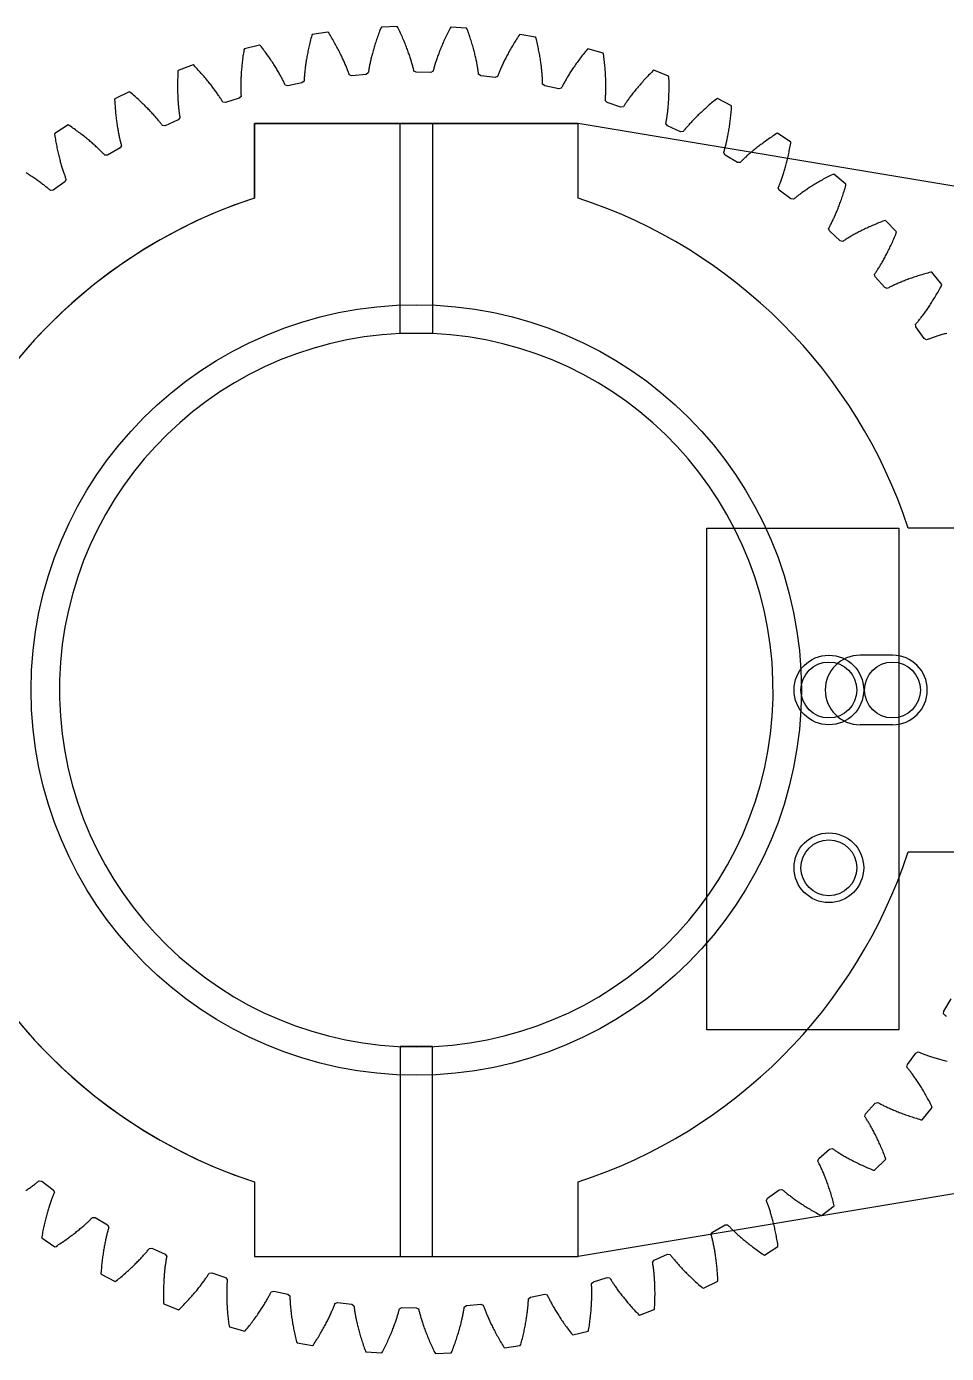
# Model space of a CAD drawing. Header units: inches. Extents: x -53 to 82, y -41 to 41.
# Drawn here: x -24.1 to 32.8, y -41 to 41 of the extents above; entities that cross this region are included whole.
import ezdxf

# ---------------------------------------------------------------- set-up
doc = ezdxf.new("R2010")
doc.units = ezdxf.units.IN
doc.header["$MEASUREMENT"] = 0
for name, color, linetype in [('gearBig', 2, 'Continuous'), ('mount 2', 4, 'Continuous'), ('spacers', 3, 'Continuous'), ('stepper mount', 30, 'Continuous'), ('supportBlock', 125, 'Continuous')]:
    doc.layers.add(name, color=color, linetype=linetype)

# ---------------------------------------------------------------- blocks, each defined once
blk = doc.blocks.new('*U4')
at = {"layer": 'mount 2'}
blk.add_lwpolyline([(10, -2.301), (10, 2.301), (-10, 2.301), (-10, -2.301)], dxfattribs=at)
blk = doc.blocks.new('*U5')
at = {"layer": 'mount 2', "color": 0, "linetype": 'ByBlock', "lineweight": -2, "transparency": 16777216}
blk.add_blockref('*U4', (0, 32.699), dxfattribs=at)
for p, rotation in [((-32.699, 0), 90), ((32.699, 0), 270), ((0, -32.699), 180)]:
    blk.add_blockref('*U4', p, dxfattribs=dict(at, rotation=rotation))

msp = doc.modelspace()

# ---------------------------------------------------------------- linework, layer by layer
at = {"layer": 'gearBig'}
for p, q in [((29.425, 2.153), (27.425, 2.153)), ((29.425, -2.153), (27.425, -2.153))]:
    msp.add_line(p, q, dxfattribs=at)
for points in [[(32.784, 22.035), (32.711, 22.016), (32.64, 21.997), (32.57, 21.977), (32.501, 21.958), (32.434, 21.938), (32.368, 21.919), (32.303, 21.899), (32.24, 21.88), (32.178, 21.86), (32.117, 21.841), (32.058, 21.821), (32, 21.802), (31.943, 21.782), (31.888, 21.763), (31.834, 21.744), (31.781, 21.725), (31.729, 21.706), (31.679, 21.687), (31.63, 21.669), (31.582, 21.65), (31.536, 21.632), (31.392, 21.708), (30.877, 22.433), (30.853, 22.595), (30.886, 22.632), (30.919, 22.671), (30.953, 22.711), (30.987, 22.753), (31.022, 22.795), (31.058, 22.839), (31.094, 22.883), (31.13, 22.929), (31.167, 22.976), (31.205, 23.025), (31.243, 23.074), (31.281, 23.125), (31.32, 23.177), (31.36, 23.23), (31.4, 23.285), (31.44, 23.341), (31.481, 23.398), (31.522, 23.456), (31.563, 23.516), (31.605, 23.576), (31.647, 23.639), (31.69, 23.702), (31.732, 23.767), (31.776, 23.833), (31.819, 23.9), (31.863, 23.969), (31.907, 24.039), (31.951, 24.11), (31.996, 24.183), (32.04, 24.257), (32.085, 24.332), (32.13, 24.409), (32.176, 24.487), (32.221, 24.566), (32.267, 24.647), (32.313, 24.729), (32.359, 24.812), (32.405, 24.897), (32.451, 24.984), (32.47, 25.05), (31.864, 25.817), (31.795, 25.813), (31.7, 25.788), (31.607, 25.763), (31.515, 25.738), (31.425, 25.712), (31.336, 25.686), (31.248, 25.66), (31.162, 25.634), (31.077, 25.608), (30.993, 25.581), (30.911, 25.555), (30.83, 25.528), (30.75, 25.502), (30.672, 25.475), (30.595, 25.448), (30.519, 25.422), (30.445, 25.395), (30.372, 25.368), (30.301, 25.341), (30.23, 25.315), (30.162, 25.288), (30.094, 25.261), (30.028, 25.235), (29.963, 25.208), (29.899, 25.182), (29.837, 25.156), (29.776, 25.13), (29.717, 25.104), (29.658, 25.078), (29.601, 25.053), (29.546, 25.027), (29.491, 25.002), (29.438, 24.977), (29.386, 24.952), (29.336, 24.928), (29.286, 24.904), (29.238, 24.88), (29.192, 24.856), (29.146, 24.833), (29.102, 24.81), (28.951, 24.87), (28.363, 25.538), (28.322, 25.696), (28.351, 25.737), (28.38, 25.779), (28.409, 25.822), (28.439, 25.867), (28.469, 25.913), (28.5, 25.96), (28.531, 26.008), (28.563, 26.058), (28.595, 26.108), (28.627, 26.16), (28.66, 26.214), (28.693, 26.268), (28.726, 26.324), (28.76, 26.381), (28.794, 26.439), (28.828, 26.499), (28.862, 26.56), (28.897, 26.622), (28.932, 26.686), (28.967, 26.751), (29.003, 26.817), (29.038, 26.885), (29.074, 26.953), (29.11, 27.024), (29.146, 27.095), (29.183, 27.168), (29.219, 27.242), (29.256, 27.318), (29.293, 27.395), (29.329, 27.473), (29.366, 27.553), (29.403, 27.634), (29.44, 27.716), (29.477, 27.8), (29.514, 27.885), (29.551, 27.971), (29.588, 28.059), (29.625, 28.148), (29.662, 28.239), (29.674, 28.307), (28.991, 29.006), (28.922, 28.996), (28.831, 28.961), (28.741, 28.926), (28.652, 28.891), (28.565, 28.856), (28.479, 28.821), (28.395, 28.786), (28.311, 28.751), (28.23, 28.716), (28.149, 28.681), (28.07, 28.646), (27.992, 28.611), (27.916, 28.576), (27.841, 28.542), (27.767, 28.507), (27.695, 28.473), (27.624, 28.438), (27.554, 28.404), (27.486, 28.37), (27.419, 28.336), (27.353, 28.302), (27.289, 28.269), (27.226, 28.235), (27.164, 28.202), (27.103, 28.17), (27.044, 28.137), (26.986, 28.105), (26.93, 28.073), (26.874, 28.041), (26.82, 28.01), (26.768, 27.979), (26.716, 27.948), (26.666, 27.917), (26.617, 27.887), (26.569, 27.858), (26.523, 27.829), (26.478, 27.8), (26.434, 27.771), (26.391, 27.743), (26.349, 27.716), (26.192, 27.76), (25.538, 28.363), (25.481, 28.516), (25.505, 28.559), (25.53, 28.604), (25.554, 28.651), (25.58, 28.698), (25.605, 28.747), (25.631, 28.797), (25.656, 28.848), (25.683, 28.9), (25.709, 28.954), (25.736, 29.009), (25.763, 29.066), (25.79, 29.123), (25.817, 29.182), (25.845, 29.243), (25.872, 29.304), (25.9, 29.367), (25.928, 29.432), (25.956, 29.497), (25.984, 29.564), (26.012, 29.632), (26.041, 29.702), (26.069, 29.773), (26.098, 29.845), (26.126, 29.918), (26.155, 29.993), (26.183, 30.07), (26.212, 30.147), (26.24, 30.226), (26.269, 30.307), (26.297, 30.388), (26.325, 30.471), (26.353, 30.556), (26.382, 30.641), (26.41, 30.728), (26.438, 30.817), (26.465, 30.907), (26.493, 30.998), (26.52, 31.091), (26.548, 31.185), (26.553, 31.254), (25.8, 31.878), (25.733, 31.86), (25.646, 31.816), (25.56, 31.772), (25.475, 31.728), (25.392, 31.684), (25.31, 31.64), (25.23, 31.596), (25.151, 31.553), (25.073, 31.509), (24.997, 31.466), (24.922, 31.423), (24.848, 31.38), (24.776, 31.338), (24.705, 31.295), (24.635, 31.253), (24.567, 31.211), (24.5, 31.17), (24.434, 31.129), (24.37, 31.087), (24.307, 31.047), (24.245, 31.006), (24.184, 30.966), (24.125, 30.927), (24.067, 30.887), (24.01, 30.848), (23.955, 30.81), (23.901, 30.772), (23.848, 30.734), (23.796, 30.697), (23.746, 30.66), (23.697, 30.623), (23.649, 30.587), (23.602, 30.552), (23.556, 30.517), (23.512, 30.482), (23.469, 30.448), (23.427, 30.415), (23.386, 30.382), (23.346, 30.35), (23.308, 30.318), (23.147, 30.346), (22.433, 30.877), (22.361, 31.023), (22.38, 31.069), (22.4, 31.116), (22.42, 31.165), (22.44, 31.215), (22.46, 31.266), (22.48, 31.318), (22.5, 31.372), (22.521, 31.427), (22.542, 31.483), (22.562, 31.541), (22.583, 31.599), (22.604, 31.66), (22.625, 31.721), (22.646, 31.784), (22.667, 31.848), (22.688, 31.914), (22.709, 31.981), (22.731, 32.049), (22.752, 32.118), (22.773, 32.189), (22.793, 32.261), (22.814, 32.335), (22.835, 32.409), (22.856, 32.485), (22.876, 32.563), (22.897, 32.642), (22.917, 32.722), (22.937, 32.803), (22.957, 32.886), (22.976, 32.971), (22.996, 33.056), (23.015, 33.143), (23.034, 33.231), (23.053, 33.321), (23.071, 33.412), (23.09, 33.504), (23.108, 33.598), (23.125, 33.692), (23.142, 33.789), (23.14, 33.858), (22.327, 34.4), (22.262, 34.375), (22.18, 34.322), (22.099, 34.269), (22.019, 34.217), (21.941, 34.164), (21.865, 34.112), (21.789, 34.061), (21.715, 34.009), (21.642, 33.958), (21.571, 33.907), (21.501, 33.856), (21.432, 33.806), (21.364, 33.756), (21.298, 33.706), (21.233, 33.657), (21.17, 33.608), (21.108, 33.56), (21.046, 33.512), (20.987, 33.465), (20.928, 33.417), (20.871, 33.371), (20.815, 33.325), (20.76, 33.279), (20.707, 33.234), (20.654, 33.189), (20.603, 33.145), (20.553, 33.101), (20.505, 33.058), (20.457, 33.016), (20.411, 32.974), (20.366, 32.932), (20.322, 32.892), (20.279, 32.852), (20.237, 32.812), (20.197, 32.773), (20.157, 32.735), (20.119, 32.697), (20.082, 32.66), (20.046, 32.624), (20.011, 32.588), (19.848, 32.599), (19.083, 33.053), (18.996, 33.19), (19.01, 33.238), (19.025, 33.287), (19.039, 33.338), (19.054, 33.389), (19.069, 33.442), (19.083, 33.496), (19.098, 33.552), (19.113, 33.609), (19.127, 33.667), (19.142, 33.726), (19.157, 33.787), (19.171, 33.849), (19.186, 33.912), (19.2, 33.977), (19.214, 34.043), (19.228, 34.11), (19.242, 34.179), (19.256, 34.249), (19.27, 34.32), (19.283, 34.393), (19.296, 34.467), (19.309, 34.542), (19.322, 34.619), (19.335, 34.697), (19.347, 34.776), (19.359, 34.856), (19.371, 34.938), (19.382, 35.021), (19.393, 35.106), (19.404, 35.192), (19.415, 35.279), (19.425, 35.367), (19.434, 35.457), (19.444, 35.548), (19.453, 35.64), (19.461, 35.734), (19.469, 35.829), (19.477, 35.925), (19.484, 36.023), (19.474, 36.092), (18.609, 36.545), (18.547, 36.514), (18.471, 36.453), (18.396, 36.392), (18.322, 36.331), (18.25, 36.271), (18.179, 36.211), (18.109, 36.152), (18.041, 36.092), (17.974, 36.034), (17.908, 35.976), (17.844, 35.918), (17.781, 35.861), (17.719, 35.804), (17.658, 35.748), (17.599, 35.692), (17.541, 35.637), (17.484, 35.583), (17.428, 35.528), (17.374, 35.475), (17.32, 35.422), (17.268, 35.37), (17.218, 35.318), (17.168, 35.267), (17.119, 35.216), (17.072, 35.166), (17.026, 35.117), (16.981, 35.068), (16.937, 35.02), (16.894, 34.973), (16.852, 34.927), (16.812, 34.881), (16.772, 34.836), (16.734, 34.791), (16.697, 34.748), (16.66, 34.705), (16.625, 34.663), (16.591, 34.621), (16.558, 34.581), (16.526, 34.541), (16.495, 34.502), (16.332, 34.495), (15.524, 34.867), (15.422, 34.994), (15.432, 35.043), (15.441, 35.094), (15.45, 35.145), (15.459, 35.198), (15.468, 35.252), (15.477, 35.308), (15.486, 35.364), (15.495, 35.422), (15.503, 35.482), (15.512, 35.542), (15.52, 35.604), (15.528, 35.668), (15.536, 35.732), (15.543, 35.798), (15.55, 35.865), (15.557, 35.934), (15.564, 36.003), (15.571, 36.074), (15.577, 36.147), (15.582, 36.22), (15.588, 36.295), (15.593, 36.371), (15.598, 36.449), (15.602, 36.528), (15.606, 36.608), (15.61, 36.689), (15.613, 36.772), (15.615, 36.855), (15.618, 36.941), (15.619, 37.027), (15.621, 37.115), (15.621, 37.204), (15.622, 37.294), (15.621, 37.386), (15.621, 37.478), (15.619, 37.572), (15.617, 37.668), (15.615, 37.764), (15.612, 37.862), (15.595, 37.93), (14.687, 38.29), (14.628, 38.253), (14.559, 38.184), (14.491, 38.115), (14.424, 38.047), (14.359, 37.98), (14.294, 37.913), (14.231, 37.846), (14.17, 37.781), (14.109, 37.715), (14.05, 37.651), (13.992, 37.587), (13.935, 37.523), (13.879, 37.46), (13.825, 37.398), (13.772, 37.336), (13.72, 37.275), (13.669, 37.215), (13.619, 37.156), (13.57, 37.097), (13.523, 37.038), (13.477, 36.981), (13.432, 36.924), (13.387, 36.868), (13.344, 36.813), (13.303, 36.758), (13.262, 36.704), (13.222, 36.651), (13.183, 36.599), (13.146, 36.548), (13.109, 36.497), (13.074, 36.447), (13.039, 36.398), (13.006, 36.35), (12.973, 36.303), (12.941, 36.256), (12.911, 36.21), (12.881, 36.166), (12.853, 36.122), (12.825, 36.079), (12.798, 36.037), (12.637, 36.013), (11.794, 36.298), (11.68, 36.415), (11.684, 36.464), (11.688, 36.515), (11.692, 36.568), (11.696, 36.621), (11.699, 36.676), (11.702, 36.732), (11.705, 36.789), (11.707, 36.848), (11.71, 36.908), (11.712, 36.969), (11.713, 37.032), (11.715, 37.095), (11.715, 37.16), (11.716, 37.227), (11.716, 37.294), (11.716, 37.363), (11.715, 37.433), (11.714, 37.504), (11.713, 37.577), (11.711, 37.651), (11.709, 37.726), (11.706, 37.802), (11.702, 37.88), (11.698, 37.958), (11.694, 38.038), (11.689, 38.12), (11.683, 38.202), (11.677, 38.286), (11.671, 38.371), (11.663, 38.457), (11.656, 38.544), (11.647, 38.633), (11.638, 38.723), (11.628, 38.814), (11.617, 38.906), (11.606, 38.999), (11.594, 39.094), (11.582, 39.189), (11.568, 39.286), (11.545, 39.352), (10.604, 39.616), (10.55, 39.572), (10.488, 39.496), (10.427, 39.421), (10.368, 39.346), (10.31, 39.273), (10.253, 39.199), (10.197, 39.127), (10.143, 39.055), (10.09, 38.984), (10.037, 38.913), (9.986, 38.843), (9.936, 38.774), (9.888, 38.706), (9.84, 38.638), (9.794, 38.571), (9.748, 38.505), (9.704, 38.44), (9.661, 38.376), (9.618, 38.312), (9.577, 38.249), (9.537, 38.187), (9.498, 38.126), (9.46, 38.065), (9.423, 38.006), (9.387, 37.947), (9.352, 37.889), (9.319, 37.833), (9.286, 37.777), (9.253, 37.721), (9.222, 37.667), (9.192, 37.614), (9.163, 37.562), (9.135, 37.51), (9.107, 37.46), (9.081, 37.41), (9.055, 37.362), (9.03, 37.314), (9.006, 37.267), (8.983, 37.222), (8.961, 37.177), (8.803, 37.137), (7.935, 37.332), (7.81, 37.436), (7.809, 37.486), (7.807, 37.537), (7.806, 37.589), (7.804, 37.643), (7.801, 37.698), (7.798, 37.754), (7.795, 37.811), (7.792, 37.87), (7.788, 37.93), (7.783, 37.991), (7.778, 38.053), (7.773, 38.117), (7.767, 38.181), (7.761, 38.247), (7.754, 38.314), (7.746, 38.383), (7.738, 38.452), (7.73, 38.523), (7.721, 38.595), (7.711, 38.668), (7.701, 38.743), (7.69, 38.818), (7.679, 38.895), (7.667, 38.973), (7.654, 39.052), (7.64, 39.133), (7.626, 39.214), (7.611, 39.297), (7.596, 39.38), (7.58, 39.465), (7.563, 39.551), (7.545, 39.639), (7.526, 39.727), (7.507, 39.816), (7.487, 39.907), (7.466, 39.999), (7.444, 40.092), (7.422, 40.185), (7.399, 40.28), (7.368, 40.343), (6.405, 40.507), (6.356, 40.458), (6.302, 40.376), (6.25, 40.295), (6.199, 40.215), (6.148, 40.135), (6.1, 40.056), (6.052, 39.978), (6.005, 39.901), (5.959, 39.825), (5.915, 39.749), (5.871, 39.674), (5.829, 39.6), (5.788, 39.527), (5.747, 39.455), (5.708, 39.384), (5.67, 39.313), (5.633, 39.244), (5.596, 39.175), (5.561, 39.107), (5.527, 39.041), (5.493, 38.975), (5.461, 38.91), (5.43, 38.846), (5.399, 38.783), (5.369, 38.721), (5.341, 38.659), (5.313, 38.599), (5.286, 38.54), (5.26, 38.482), (5.235, 38.425), (5.21, 38.369), (5.187, 38.314), (5.164, 38.26), (5.142, 38.206), (5.121, 38.154), (5.1, 38.103), (5.081, 38.054), (5.062, 38.005), (5.043, 37.957), (5.026, 37.91), (4.873, 37.854), (3.989, 37.957), (3.854, 38.047), (3.847, 38.097), (3.841, 38.147), (3.834, 38.199), (3.826, 38.252), (3.818, 38.307), (3.809, 38.362), (3.8, 38.419), (3.79, 38.477), (3.78, 38.536), (3.769, 38.596), (3.758, 38.658), (3.746, 38.72), (3.733, 38.784), (3.72, 38.849), (3.706, 38.915), (3.692, 38.982), (3.677, 39.051), (3.661, 39.12), (3.644, 39.191), (3.627, 39.263), (3.609, 39.336), (3.59, 39.41), (3.571, 39.485), (3.551, 39.561), (3.53, 39.638), (3.508, 39.717), (3.486, 39.796), (3.462, 39.877), (3.438, 39.959), (3.413, 40.042), (3.387, 40.125), (3.36, 40.21), (3.333, 40.296), (3.304, 40.383), (3.275, 40.471), (3.244, 40.56), (3.213, 40.65), (3.181, 40.741), (3.148, 40.833), (3.111, 40.892), (2.136, 40.955), (2.092, 40.901), (2.047, 40.814), (2.004, 40.728), (1.961, 40.642), (1.92, 40.558), (1.879, 40.474), (1.84, 40.392), (1.801, 40.31), (1.764, 40.229), (1.728, 40.15), (1.692, 40.071), (1.658, 39.993), (1.624, 39.916), (1.592, 39.84), (1.56, 39.765), (1.529, 39.691), (1.5, 39.618), (1.471, 39.546), (1.443, 39.474), (1.416, 39.404), (1.389, 39.335), (1.364, 39.267), (1.339, 39.201), (1.316, 39.135), (1.293, 39.07), (1.27, 39.006), (1.249, 38.943), (1.228, 38.882), (1.209, 38.821), (1.189, 38.762), (1.171, 38.703), (1.153, 38.646), (1.136, 38.59), (1.12, 38.535), (1.104, 38.481), (1.089, 38.428), (1.075, 38.376), (1.061, 38.326), (1.048, 38.276), (1.036, 38.228), (0.89, 38.156), (0, 38.166), (-0.144, 38.242), (-0.156, 38.29), (-0.168, 38.34), (-0.18, 38.391), (-0.193, 38.443), (-0.207, 38.496), (-0.222, 38.55), (-0.237, 38.606), (-0.252, 38.662), (-0.269, 38.72), (-0.286, 38.779), (-0.303, 38.839), (-0.322, 38.9), (-0.341, 38.962), (-0.361, 39.025), (-0.382, 39.089), (-0.403, 39.155), (-0.425, 39.221), (-0.448, 39.289), (-0.472, 39.357), (-0.497, 39.427), (-0.522, 39.497), (-0.549, 39.569), (-0.576, 39.642), (-0.604, 39.716), (-0.633, 39.79), (-0.663, 39.866), (-0.693, 39.943), (-0.725, 40.021), (-0.758, 40.099), (-0.791, 40.179), (-0.826, 40.26), (-0.861, 40.341), (-0.898, 40.424), (-0.935, 40.507), (-0.974, 40.592), (-1.013, 40.677), (-1.054, 40.763), (-1.095, 40.85), (-1.138, 40.938), (-1.181, 40.993), (-2.157, 40.954), (-2.195, 40.895), (-2.23, 40.804), (-2.265, 40.714), (-2.298, 40.625), (-2.33, 40.536), (-2.362, 40.449), (-2.393, 40.363), (-2.422, 40.278), (-2.451, 40.193), (-2.479, 40.11), (-2.506, 40.028), (-2.532, 39.947), (-2.557, 39.867), (-2.581, 39.788), (-2.605, 39.71), (-2.628, 39.633), (-2.65, 39.557), (-2.671, 39.483), (-2.691, 39.409), (-2.711, 39.337), (-2.73, 39.265), (-2.748, 39.195), (-2.766, 39.126), (-2.782, 39.058), (-2.798, 38.991), (-2.814, 38.925), (-2.828, 38.86), (-2.843, 38.797), (-2.856, 38.735), (-2.869, 38.674), (-2.881, 38.614), (-2.893, 38.555), (-2.904, 38.497), (-2.914, 38.441), (-2.924, 38.385), (-2.933, 38.331), (-2.942, 38.278), (-2.951, 38.227), (-2.958, 38.176), (-2.966, 38.127), (-3.104, 38.04), (-3.989, 37.957), (-4.141, 38.017), (-4.157, 38.064), (-4.174, 38.112), (-4.192, 38.162), (-4.211, 38.212), (-4.23, 38.263), (-4.25, 38.316), (-4.271, 38.37), (-4.292, 38.424), (-4.314, 38.48), (-4.338, 38.536), (-4.361, 38.594), (-4.386, 38.653), (-4.412, 38.713), (-4.438, 38.773), (-4.466, 38.835), (-4.494, 38.898), (-4.523, 38.962), (-4.553, 39.026), (-4.584, 39.092), (-4.615, 39.159), (-4.648, 39.226), (-4.682, 39.295), (-4.716, 39.364), (-4.752, 39.435), (-4.789, 39.506), (-4.826, 39.578), (-4.865, 39.651), (-4.904, 39.725), (-4.945, 39.8), (-4.987, 39.876), (-5.03, 39.953), (-5.073, 40.03), (-5.118, 40.108), (-5.164, 40.188), (-5.211, 40.268), (-5.26, 40.348), (-5.309, 40.43), (-5.359, 40.512), (-5.411, 40.595), (-5.459, 40.645), (-6.426, 40.504), (-6.458, 40.442), (-6.483, 40.348), (-6.508, 40.254), (-6.532, 40.162), (-6.555, 40.071), (-6.577, 39.981), (-6.598, 39.892), (-6.619, 39.804), (-6.639, 39.717), (-6.658, 39.631), (-6.676, 39.547), (-6.693, 39.463), (-6.71, 39.381), (-6.726, 39.3), (-6.742, 39.22), (-6.756, 39.141), (-6.77, 39.064), (-6.783, 38.987), (-6.796, 38.912), (-6.808, 38.838), (-6.819, 38.765), (-6.83, 38.693), (-6.84, 38.622), (-6.85, 38.553), (-6.859, 38.485), (-6.867, 38.418), (-6.875, 38.352), (-6.882, 38.287), (-6.889, 38.224), (-6.896, 38.162), (-6.901, 38.101), (-6.907, 38.041), (-6.912, 37.983), (-6.916, 37.925), (-6.92, 37.869), (-6.924, 37.815), (-6.927, 37.761), (-6.93, 37.709), (-6.933, 37.658), (-6.935, 37.608), (-7.063, 37.507), (-7.935, 37.332), (-8.092, 37.376), (-8.113, 37.421), (-8.135, 37.467), (-8.158, 37.514), (-8.182, 37.563), (-8.206, 37.612), (-8.232, 37.662), (-8.258, 37.713), (-8.285, 37.765), (-8.313, 37.818), (-8.342, 37.872), (-8.372, 37.927), (-8.403, 37.983), (-8.434, 38.039), (-8.467, 38.097), (-8.5, 38.156), (-8.535, 38.215), (-8.571, 38.276), (-8.607, 38.337), (-8.645, 38.399), (-8.683, 38.462), (-8.723, 38.526), (-8.764, 38.59), (-8.805, 38.656), (-8.848, 38.722), (-8.892, 38.789), (-8.937, 38.857), (-8.983, 38.926), (-9.03, 38.995), (-9.078, 39.065), (-9.128, 39.136), (-9.178, 39.208), (-9.23, 39.281), (-9.283, 39.354), (-9.337, 39.428), (-9.392, 39.502), (-9.448, 39.577), (-9.506, 39.653), (-9.565, 39.73), (-9.625, 39.807), (-9.678, 39.852), (-10.624, 39.61), (-10.65, 39.545), (-10.665, 39.449), (-10.68, 39.353), (-10.694, 39.259), (-10.708, 39.166), (-10.72, 39.074), (-10.732, 38.983), (-10.743, 38.894), (-10.754, 38.805), (-10.764, 38.718), (-10.773, 38.632), (-10.782, 38.548), (-10.79, 38.464), (-10.797, 38.382), (-10.804, 38.301), (-10.811, 38.221), (-10.816, 38.142), (-10.821, 38.065), (-10.826, 37.988), (-10.83, 37.913), (-10.834, 37.84), (-10.837, 37.767), (-10.84, 37.696), (-10.842, 37.626), (-10.844, 37.557), (-10.845, 37.489), (-10.846, 37.423), (-10.847, 37.358), (-10.847, 37.294), (-10.847, 37.232), (-10.846, 37.171), (-10.845, 37.111), (-10.844, 37.052), (-10.843, 36.995), (-10.841, 36.939), (-10.839, 36.884), (-10.836, 36.83), (-10.834, 36.778), (-10.831, 36.727), (-10.828, 36.677), (-10.945, 36.563), (-11.794, 36.298), (-11.955, 36.325), (-11.981, 36.368), (-12.007, 36.412), (-12.035, 36.456), (-12.063, 36.502), (-12.093, 36.548), (-12.123, 36.595), (-12.155, 36.643), (-12.187, 36.692), (-12.221, 36.742), (-12.255, 36.793), (-12.29, 36.844), (-12.327, 36.896), (-12.364, 36.949), (-12.403, 37.003), (-12.442, 37.058), (-12.483, 37.114), (-12.525, 37.17), (-12.567, 37.227), (-12.611, 37.285), (-12.656, 37.344), (-12.702, 37.403), (-12.749, 37.463), (-12.798, 37.524), (-12.847, 37.585), (-12.898, 37.647), (-12.95, 37.71), (-13.002, 37.774), (-13.057, 37.838), (-13.112, 37.902), (-13.168, 37.968), (-13.226, 38.034), (-13.285, 38.101), (-13.345, 38.168), (-13.407, 38.236), (-13.47, 38.304), (-13.533, 38.373), (-13.599, 38.443), (-13.665, 38.513), (-13.733, 38.583), (-13.79, 38.622), (-14.707, 38.283), (-14.725, 38.216), (-14.73, 38.118), (-14.735, 38.021), (-14.739, 37.926), (-14.743, 37.832), (-14.746, 37.74), (-14.748, 37.648), (-14.75, 37.558), (-14.751, 37.469), (-14.752, 37.381), (-14.752, 37.295), (-14.752, 37.209), (-14.751, 37.125), (-14.75, 37.043), (-14.749, 36.961), (-14.746, 36.881), (-14.744, 36.802), (-14.741, 36.725), (-14.738, 36.649), (-14.734, 36.574), (-14.73, 36.5), (-14.725, 36.427), (-14.721, 36.356), (-14.716, 36.286), (-14.71, 36.218), (-14.705, 36.15), (-14.699, 36.084), (-14.692, 36.02), (-14.686, 35.956), (-14.679, 35.894), (-14.672, 35.833), (-14.665, 35.774), (-14.658, 35.716), (-14.65, 35.659), (-14.643, 35.603), (-14.635, 35.549), (-14.627, 35.496), (-14.619, 35.444), (-14.611, 35.393), (-14.603, 35.344), (-14.707, 35.219), (-15.524, 34.867), (-15.686, 34.877), (-15.716, 34.916), (-15.748, 34.957), (-15.78, 34.998), (-15.813, 35.041), (-15.847, 35.084), (-15.882, 35.127), (-15.918, 35.172), (-15.956, 35.217), (-15.994, 35.263), (-16.034, 35.31), (-16.074, 35.357), (-16.116, 35.406), (-16.159, 35.455), (-16.203, 35.504), (-16.248, 35.555), (-16.294, 35.606), (-16.341, 35.657), (-16.39, 35.71), (-16.439, 35.762), (-16.49, 35.816), (-16.542, 35.87), (-16.595, 35.925), (-16.65, 35.98), (-16.705, 36.036), (-16.762, 36.093), (-16.82, 36.15), (-16.88, 36.207), (-16.94, 36.266), (-17.002, 36.324), (-17.065, 36.383), (-17.129, 36.443), (-17.195, 36.503), (-17.262, 36.564), (-17.33, 36.625), (-17.4, 36.686), (-17.47, 36.748), (-17.543, 36.81), (-17.616, 36.873), (-17.691, 36.936), (-17.752, 36.969), (-18.628, 36.536), (-18.639, 36.467), (-18.634, 36.369), (-18.629, 36.273), (-18.623, 36.178), (-18.617, 36.084), (-18.61, 35.991), (-18.603, 35.9), (-18.595, 35.81), (-18.587, 35.722), (-18.579, 35.634), (-18.57, 35.548), (-18.561, 35.464), (-18.551, 35.38), (-18.541, 35.298), (-18.531, 35.217), (-18.521, 35.138), (-18.51, 35.06), (-18.499, 34.983), (-18.488, 34.907), (-18.476, 34.833), (-18.464, 34.76), (-18.452, 34.689), (-18.44, 34.618), (-18.428, 34.549), (-18.415, 34.482), (-18.403, 34.415), (-18.39, 34.35), (-18.377, 34.287), (-18.364, 34.224), (-18.351, 34.163), (-18.337, 34.103), (-18.324, 34.045), (-18.311, 33.988), (-18.297, 33.932), (-18.284, 33.877), (-18.271, 33.824), (-18.257, 33.772), (-18.244, 33.722), (-18.23, 33.672), (-18.217, 33.624), (-18.308, 33.489), (-19.083, 33.053), (-19.246, 33.046), (-19.28, 33.082), (-19.315, 33.119), (-19.352, 33.157), (-19.389, 33.196), (-19.427, 33.235), (-19.467, 33.275), (-19.508, 33.315), (-19.55, 33.356), (-19.593, 33.398), (-19.637, 33.441), (-19.682, 33.484), (-19.729, 33.527), (-19.776, 33.571), (-19.825, 33.616), (-19.875, 33.661), (-19.926, 33.707), (-19.979, 33.754), (-20.033, 33.801), (-20.087, 33.848), (-20.144, 33.896), (-20.201, 33.945), (-20.26, 33.993), (-20.32, 34.043), (-20.381, 34.093), (-20.443, 34.143), (-20.507, 34.194), (-20.572, 34.245), (-20.638, 34.296), (-20.706, 34.348), (-20.775, 34.4), (-20.845, 34.453), (-20.916, 34.506), (-20.989, 34.559), (-21.064, 34.613), (-21.139, 34.667), (-21.216, 34.721), (-21.294, 34.775), (-21.374, 34.83), (-21.455, 34.885), (-21.519, 34.911), (-22.345, 34.388), (-22.349, 34.319), (-22.334, 34.222), (-22.318, 34.127), (-22.302, 34.033), (-22.286, 33.94), (-22.27, 33.849), (-22.253, 33.759), (-22.236, 33.67), (-22.219, 33.583), (-22.202, 33.497), (-22.184, 33.412), (-22.166, 33.329), (-22.148, 33.247), (-22.13, 33.167), (-22.111, 33.087), (-22.092, 33.009), (-22.073, 32.933), (-22.054, 32.858), (-22.035, 32.784), (-22.016, 32.711), (-21.997, 32.64), (-21.977, 32.57), (-21.958, 32.501), (-21.938, 32.434), (-21.919, 32.368), (-21.899, 32.303), (-21.88, 32.24), (-21.86, 32.178), (-21.841, 32.117), (-21.821, 32.058), (-21.802, 32), (-21.782, 31.943), (-21.763, 31.888), (-21.744, 31.834), (-21.725, 31.781), (-21.706, 31.729), (-21.687, 31.679), (-21.669, 31.63), (-21.65, 31.582), (-21.632, 31.536), (-21.708, 31.392), (-22.433, 30.877), (-22.595, 30.853), (-22.632, 30.886), (-22.671, 30.919), (-22.711, 30.953), (-22.753, 30.987), (-22.795, 31.022), (-22.839, 31.058), (-22.883, 31.094), (-22.929, 31.13), (-22.976, 31.167), (-23.025, 31.205), (-23.074, 31.243), (-23.125, 31.281), (-23.177, 31.32), (-23.23, 31.36), (-23.285, 31.4), (-23.341, 31.44), (-23.398, 31.481), (-23.456, 31.522), (-23.516, 31.563), (-23.576, 31.605), (-23.639, 31.647), (-23.702, 31.69), (-23.767, 31.732), (-23.833, 31.776), (-23.9, 31.819), (-23.969, 31.863), (-24.039, 31.907), (-24.11, 31.951)], [(32.773, -20.197), (32.735, -20.157), (32.697, -20.119), (32.66, -20.082), (32.624, -20.046), (32.588, -20.011), (32.599, -19.848), (33.053, -19.083)], [(-24.125, -30.927), (-24.067, -30.887), (-24.01, -30.848), (-23.955, -30.81), (-23.901, -30.772), (-23.848, -30.734), (-23.796, -30.697), (-23.746, -30.66), (-23.697, -30.623), (-23.649, -30.587), (-23.602, -30.552), (-23.556, -30.517), (-23.512, -30.482), (-23.469, -30.448), (-23.427, -30.415), (-23.386, -30.382), (-23.346, -30.35), (-23.308, -30.318), (-23.147, -30.346), (-22.433, -30.877), (-22.361, -31.023), (-22.38, -31.069), (-22.4, -31.116), (-22.42, -31.165), (-22.44, -31.215), (-22.46, -31.266), (-22.48, -31.318), (-22.5, -31.372), (-22.521, -31.427), (-22.542, -31.483), (-22.562, -31.541), (-22.583, -31.599), (-22.604, -31.66), (-22.625, -31.721), (-22.646, -31.784), (-22.667, -31.848), (-22.688, -31.914), (-22.709, -31.981), (-22.731, -32.049), (-22.752, -32.118), (-22.773, -32.189), (-22.793, -32.261), (-22.814, -32.335), (-22.835, -32.409), (-22.856, -32.485), (-22.876, -32.563), (-22.897, -32.642), (-22.917, -32.722), (-22.937, -32.803), (-22.957, -32.886), (-22.976, -32.971), (-22.996, -33.056), (-23.015, -33.143), (-23.034, -33.231), (-23.053, -33.321), (-23.071, -33.412), (-23.09, -33.504), (-23.108, -33.598), (-23.125, -33.692), (-23.142, -33.789), (-23.14, -33.858), (-22.327, -34.4), (-22.262, -34.375), (-22.18, -34.322), (-22.099, -34.269), (-22.019, -34.217), (-21.941, -34.164), (-21.865, -34.112), (-21.789, -34.061), (-21.715, -34.009), (-21.642, -33.958), (-21.571, -33.907), (-21.501, -33.856), (-21.432, -33.806), (-21.364, -33.756), (-21.298, -33.706), (-21.233, -33.657), (-21.17, -33.608), (-21.108, -33.56), (-21.046, -33.512), (-20.987, -33.465), (-20.928, -33.417), (-20.871, -33.371), (-20.815, -33.325), (-20.76, -33.279), (-20.707, -33.234), (-20.654, -33.189), (-20.603, -33.145), (-20.553, -33.101), (-20.505, -33.058), (-20.457, -33.016), (-20.411, -32.974), (-20.366, -32.932), (-20.322, -32.892), (-20.279, -32.852), (-20.237, -32.812), (-20.197, -32.773), (-20.157, -32.735), (-20.119, -32.697), (-20.082, -32.66), (-20.046, -32.624), (-20.011, -32.588), (-19.848, -32.599), (-19.083, -33.053), (-18.996, -33.19), (-19.01, -33.238), (-19.025, -33.287), (-19.039, -33.338), (-19.054, -33.389), (-19.069, -33.442), (-19.083, -33.496), (-19.098, -33.552), (-19.113, -33.609), (-19.127, -33.667), (-19.142, -33.726), (-19.157, -33.787), (-19.171, -33.849), (-19.186, -33.912), (-19.2, -33.977), (-19.214, -34.043), (-19.228, -34.11), (-19.242, -34.179), (-19.256, -34.249), (-19.27, -34.32), (-19.283, -34.393), (-19.296, -34.467), (-19.309, -34.542), (-19.322, -34.619), (-19.335, -34.697), (-19.347, -34.776), (-19.359, -34.856), (-19.371, -34.938), (-19.382, -35.021), (-19.393, -35.106), (-19.404, -35.192), (-19.415, -35.279), (-19.425, -35.367), (-19.434, -35.457), (-19.444, -35.548), (-19.453, -35.64), (-19.461, -35.734), (-19.469, -35.829), (-19.477, -35.925), (-19.484, -36.023), (-19.474, -36.092), (-18.609, -36.545), (-18.547, -36.514), (-18.471, -36.453), (-18.396, -36.392), (-18.322, -36.331), (-18.25, -36.271), (-18.179, -36.211), (-18.109, -36.152), (-18.041, -36.092), (-17.974, -36.034), (-17.908, -35.976), (-17.844, -35.918), (-17.781, -35.861), (-17.719, -35.804), (-17.658, -35.748), (-17.599, -35.692), (-17.541, -35.637), (-17.484, -35.583), (-17.428, -35.528), (-17.374, -35.475), (-17.32, -35.422), (-17.268, -35.37), (-17.218, -35.318), (-17.168, -35.267), (-17.119, -35.216), (-17.072, -35.166), (-17.026, -35.117), (-16.981, -35.068), (-16.937, -35.02), (-16.894, -34.973), (-16.852, -34.927), (-16.812, -34.881), (-16.772, -34.836), (-16.734, -34.791), (-16.697, -34.748), (-16.66, -34.705), (-16.625, -34.663), (-16.591, -34.621), (-16.558, -34.581), (-16.526, -34.541), (-16.495, -34.502), (-16.332, -34.495), (-15.524, -34.867), (-15.422, -34.994), (-15.432, -35.043), (-15.441, -35.094), (-15.45, -35.145), (-15.459, -35.198), (-15.468, -35.252), (-15.477, -35.308), (-15.486, -35.364), (-15.495, -35.422), (-15.503, -35.482), (-15.512, -35.542), (-15.52, -35.604), (-15.528, -35.668), (-15.536, -35.732), (-15.543, -35.798), (-15.55, -35.865), (-15.557, -35.934), (-15.564, -36.003), (-15.571, -36.074), (-15.577, -36.147), (-15.582, -36.22), (-15.588, -36.295), (-15.593, -36.371), (-15.598, -36.449), (-15.602, -36.528), (-15.606, -36.608), (-15.61, -36.689), (-15.613, -36.772), (-15.615, -36.855), (-15.618, -36.941), (-15.619, -37.027), (-15.621, -37.115), (-15.621, -37.204), (-15.622, -37.294), (-15.621, -37.386), (-15.621, -37.478), (-15.619, -37.572), (-15.617, -37.668), (-15.615, -37.764), (-15.612, -37.862), (-15.595, -37.93), (-14.687, -38.29), (-14.628, -38.253), (-14.559, -38.184), (-14.491, -38.115), (-14.424, -38.047), (-14.359, -37.98), (-14.294, -37.913), (-14.231, -37.846), (-14.17, -37.781), (-14.109, -37.715), (-14.05, -37.651), (-13.992, -37.587), (-13.935, -37.523), (-13.879, -37.46), (-13.825, -37.398), (-13.772, -37.336), (-13.72, -37.275), (-13.669, -37.215), (-13.619, -37.156), (-13.57, -37.097), (-13.523, -37.038), (-13.477, -36.981), (-13.432, -36.924), (-13.387, -36.868), (-13.344, -36.813), (-13.303, -36.758), (-13.262, -36.704), (-13.222, -36.651), (-13.183, -36.599), (-13.146, -36.548), (-13.109, -36.497), (-13.074, -36.447), (-13.039, -36.398), (-13.006, -36.35), (-12.973, -36.303), (-12.941, -36.256), (-12.911, -36.21), (-12.881, -36.166), (-12.853, -36.122), (-12.825, -36.079), (-12.798, -36.037), (-12.637, -36.013), (-11.794, -36.298), (-11.68, -36.415), (-11.684, -36.464), (-11.688, -36.515), (-11.692, -36.568), (-11.696, -36.621), (-11.699, -36.676), (-11.702, -36.732), (-11.705, -36.789), (-11.707, -36.848), (-11.71, -36.908), (-11.712, -36.969), (-11.713, -37.032), (-11.715, -37.095), (-11.715, -37.16), (-11.716, -37.227), (-11.716, -37.294), (-11.716, -37.363), (-11.715, -37.433), (-11.714, -37.504), (-11.713, -37.577), (-11.711, -37.651), (-11.709, -37.726), (-11.706, -37.802), (-11.702, -37.88), (-11.698, -37.958), (-11.694, -38.038), (-11.689, -38.12), (-11.683, -38.202), (-11.677, -38.286), (-11.671, -38.371), (-11.663, -38.457), (-11.656, -38.544), (-11.647, -38.633), (-11.638, -38.723), (-11.628, -38.814), (-11.617, -38.906), (-11.606, -38.999), (-11.594, -39.094), (-11.582, -39.189), (-11.568, -39.286), (-11.545, -39.352), (-10.604, -39.616), (-10.55, -39.572), (-10.488, -39.496), (-10.427, -39.421), (-10.368, -39.346), (-10.31, -39.273), (-10.253, -39.199), (-10.197, -39.127), (-10.143, -39.055), (-10.09, -38.984), (-10.037, -38.913), (-9.986, -38.843), (-9.936, -38.774), (-9.888, -38.706), (-9.84, -38.638), (-9.794, -38.571), (-9.748, -38.505), (-9.704, -38.44), (-9.661, -38.376), (-9.618, -38.312), (-9.577, -38.249), (-9.537, -38.187), (-9.498, -38.126), (-9.46, -38.065), (-9.423, -38.006), (-9.387, -37.947), (-9.352, -37.889), (-9.319, -37.833), (-9.286, -37.777), (-9.253, -37.721), (-9.222, -37.667), (-9.192, -37.614), (-9.163, -37.562), (-9.135, -37.51), (-9.107, -37.46), (-9.081, -37.41), (-9.055, -37.362), (-9.03, -37.314), (-9.006, -37.267), (-8.983, -37.222), (-8.961, -37.177), (-8.803, -37.137), (-7.935, -37.332), (-7.81, -37.436), (-7.809, -37.486), (-7.807, -37.537), (-7.806, -37.589), (-7.804, -37.643), (-7.801, -37.698), (-7.798, -37.754), (-7.795, -37.811), (-7.792, -37.87), (-7.788, -37.93), (-7.783, -37.991), (-7.778, -38.053), (-7.773, -38.117), (-7.767, -38.181), (-7.761, -38.247), (-7.754, -38.314), (-7.746, -38.383), (-7.738, -38.452), (-7.73, -38.523), (-7.721, -38.595), (-7.711, -38.668), (-7.701, -38.743), (-7.69, -38.818), (-7.679, -38.895), (-7.667, -38.973), (-7.654, -39.052), (-7.64, -39.133), (-7.626, -39.214), (-7.611, -39.297), (-7.596, -39.38), (-7.58, -39.465), (-7.563, -39.551), (-7.545, -39.639), (-7.526, -39.727), (-7.507, -39.816), (-7.487, -39.907), (-7.466, -39.999), (-7.444, -40.092), (-7.422, -40.185), (-7.399, -40.28), (-7.368, -40.343), (-6.405, -40.507), (-6.356, -40.458), (-6.302, -40.376), (-6.25, -40.295), (-6.199, -40.215), (-6.148, -40.135), (-6.1, -40.056), (-6.052, -39.978), (-6.005, -39.901), (-5.959, -39.825), (-5.915, -39.749), (-5.871, -39.674), (-5.829, -39.6), (-5.788, -39.527), (-5.747, -39.455), (-5.708, -39.384), (-5.67, -39.313), (-5.633, -39.244), (-5.596, -39.175), (-5.561, -39.107), (-5.527, -39.041), (-5.493, -38.975), (-5.461, -38.91), (-5.43, -38.846), (-5.399, -38.783), (-5.369, -38.721), (-5.341, -38.659), (-5.313, -38.599), (-5.286, -38.54), (-5.26, -38.482), (-5.235, -38.425), (-5.21, -38.369), (-5.187, -38.314), (-5.164, -38.26), (-5.142, -38.206), (-5.121, -38.154), (-5.1, -38.103), (-5.081, -38.054), (-5.062, -38.005), (-5.043, -37.957), (-5.026, -37.91), (-4.873, -37.854), (-3.989, -37.957), (-3.854, -38.047), (-3.847, -38.097), (-3.841, -38.147), (-3.834, -38.199), (-3.826, -38.252), (-3.818, -38.307), (-3.809, -38.362), (-3.8, -38.419), (-3.79, -38.477), (-3.78, -38.536), (-3.769, -38.596), (-3.758, -38.658), (-3.746, -38.72), (-3.733, -38.784), (-3.72, -38.849), (-3.706, -38.915), (-3.692, -38.982), (-3.677, -39.051), (-3.661, -39.12), (-3.644, -39.191), (-3.627, -39.263), (-3.609, -39.336), (-3.59, -39.41), (-3.571, -39.485), (-3.551, -39.561), (-3.53, -39.638), (-3.508, -39.717), (-3.486, -39.796), (-3.462, -39.877), (-3.438, -39.959), (-3.413, -40.042), (-3.387, -40.125), (-3.36, -40.21), (-3.333, -40.296), (-3.304, -40.383), (-3.275, -40.471), (-3.244, -40.56), (-3.213, -40.65), (-3.181, -40.741), (-3.148, -40.833), (-3.111, -40.892), (-2.136, -40.955), (-2.092, -40.901), (-2.047, -40.814), (-2.004, -40.728), (-1.961, -40.642), (-1.92, -40.558), (-1.879, -40.474), (-1.84, -40.392), (-1.801, -40.31), (-1.764, -40.229), (-1.728, -40.15), (-1.692, -40.071), (-1.658, -39.993), (-1.624, -39.916), (-1.592, -39.84), (-1.56, -39.765), (-1.529, -39.691), (-1.5, -39.618), (-1.471, -39.546), (-1.443, -39.474), (-1.416, -39.404), (-1.389, -39.335), (-1.364, -39.267), (-1.339, -39.201), (-1.316, -39.135), (-1.293, -39.07), (-1.27, -39.006), (-1.249, -38.943), (-1.228, -38.882), (-1.209, -38.821), (-1.189, -38.762), (-1.171, -38.703), (-1.153, -38.646), (-1.136, -38.59), (-1.12, -38.535), (-1.104, -38.481), (-1.089, -38.428), (-1.075, -38.376), (-1.061, -38.326), (-1.048, -38.276), (-1.036, -38.228), (-0.89, -38.156), (0, -38.166), (0.144, -38.242), (0.156, -38.29), (0.168, -38.34), (0.18, -38.391), (0.193, -38.443), (0.207, -38.496), (0.222, -38.55), (0.237, -38.606), (0.252, -38.662), (0.269, -38.72), (0.286, -38.779), (0.303, -38.839), (0.322, -38.9), (0.341, -38.962), (0.361, -39.025), (0.382, -39.089), (0.403, -39.155), (0.425, -39.221), (0.448, -39.289), (0.472, -39.357), (0.497, -39.427), (0.522, -39.497), (0.549, -39.569), (0.576, -39.642), (0.604, -39.716), (0.633, -39.79), (0.663, -39.866), (0.693, -39.943), (0.725, -40.021), (0.758, -40.099), (0.791, -40.179), (0.826, -40.26), (0.861, -40.341), (0.898, -40.424), (0.935, -40.507), (0.974, -40.592), (1.013, -40.677), (1.054, -40.763), (1.095, -40.85), (1.138, -40.938), (1.181, -40.993), (2.157, -40.954), (2.195, -40.895), (2.23, -40.804), (2.265, -40.714), (2.298, -40.625), (2.33, -40.536), (2.362, -40.449), (2.393, -40.363), (2.422, -40.278), (2.451, -40.193), (2.479, -40.11), (2.506, -40.028), (2.532, -39.947), (2.557, -39.867), (2.581, -39.788), (2.605, -39.71), (2.628, -39.633), (2.65, -39.557), (2.671, -39.483), (2.691, -39.409), (2.711, -39.337), (2.73, -39.265), (2.748, -39.195), (2.766, -39.126), (2.782, -39.058), (2.798, -38.991), (2.814, -38.925), (2.828, -38.86), (2.843, -38.797), (2.856, -38.735), (2.869, -38.674), (2.881, -38.614), (2.893, -38.555), (2.904, -38.497), (2.914, -38.441), (2.924, -38.385), (2.933, -38.331), (2.942, -38.278), (2.951, -38.227), (2.958, -38.176), (2.966, -38.127), (3.104, -38.04), (3.989, -37.957), (4.141, -38.017), (4.157, -38.064), (4.174, -38.112), (4.192, -38.162), (4.211, -38.212), (4.23, -38.263), (4.25, -38.316), (4.271, -38.37), (4.292, -38.424), (4.314, -38.48), (4.338, -38.536), (4.361, -38.594), (4.386, -38.653), (4.412, -38.713), (4.438, -38.773), (4.466, -38.835), (4.494, -38.898), (4.523, -38.962), (4.553, -39.026), (4.584, -39.092), (4.615, -39.159), (4.648, -39.226), (4.682, -39.295), (4.716, -39.364), (4.752, -39.435), (4.789, -39.506), (4.826, -39.578), (4.865, -39.651), (4.904, -39.725), (4.945, -39.8), (4.987, -39.876), (5.03, -39.953), (5.073, -40.03), (5.118, -40.108), (5.164, -40.188), (5.211, -40.268), (5.26, -40.348), (5.309, -40.43), (5.359, -40.512), (5.411, -40.595), (5.459, -40.645), (6.426, -40.504), (6.458, -40.442), (6.483, -40.348), (6.508, -40.254), (6.532, -40.162), (6.555, -40.071), (6.577, -39.981), (6.598, -39.892), (6.619, -39.804), (6.639, -39.717), (6.658, -39.631), (6.676, -39.547), (6.693, -39.463), (6.71, -39.381), (6.726, -39.3), (6.742, -39.22), (6.756, -39.141), (6.77, -39.064), (6.783, -38.987), (6.796, -38.912), (6.808, -38.838), (6.819, -38.765), (6.83, -38.693), (6.84, -38.622), (6.85, -38.553), (6.859, -38.485), (6.867, -38.418), (6.875, -38.352), (6.882, -38.287), (6.889, -38.224), (6.896, -38.162), (6.901, -38.101), (6.907, -38.041), (6.912, -37.983), (6.916, -37.925), (6.92, -37.869), (6.924, -37.815), (6.927, -37.761), (6.93, -37.709), (6.933, -37.658), (6.935, -37.608), (7.063, -37.507), (7.935, -37.332), (8.092, -37.376), (8.113, -37.421), (8.135, -37.467), (8.158, -37.514), (8.182, -37.563), (8.206, -37.612), (8.232, -37.662), (8.258, -37.713), (8.285, -37.765), (8.313, -37.818), (8.342, -37.872), (8.372, -37.927), (8.403, -37.983), (8.434, -38.039), (8.467, -38.097), (8.5, -38.156), (8.535, -38.215), (8.571, -38.276), (8.607, -38.337), (8.645, -38.399), (8.683, -38.462), (8.723, -38.526), (8.764, -38.59), (8.805, -38.656), (8.848, -38.722), (8.892, -38.789), (8.937, -38.857), (8.983, -38.926), (9.03, -38.995), (9.078, -39.065), (9.128, -39.136), (9.178, -39.208), (9.23, -39.281), (9.283, -39.354), (9.337, -39.428), (9.392, -39.502), (9.448, -39.577), (9.506, -39.653), (9.565, -39.73), (9.625, -39.807), (9.678, -39.852), (10.624, -39.61), (10.65, -39.545), (10.665, -39.449), (10.68, -39.353), (10.694, -39.259), (10.708, -39.166), (10.72, -39.074), (10.732, -38.983), (10.743, -38.894), (10.754, -38.805), (10.764, -38.718), (10.773, -38.632), (10.782, -38.548), (10.79, -38.464), (10.797, -38.382), (10.804, -38.301), (10.811, -38.221), (10.816, -38.142), (10.821, -38.065), (10.826, -37.988), (10.83, -37.913), (10.834, -37.84), (10.837, -37.767), (10.84, -37.696), (10.842, -37.626), (10.844, -37.557), (10.845, -37.489), (10.846, -37.423), (10.847, -37.358), (10.847, -37.294), (10.847, -37.232), (10.846, -37.171), (10.845, -37.111), (10.844, -37.052), (10.843, -36.995), (10.841, -36.939), (10.839, -36.884), (10.836, -36.83), (10.834, -36.778), (10.831, -36.727), (10.828, -36.677), (10.945, -36.563), (11.794, -36.298), (11.955, -36.325), (11.981, -36.368), (12.007, -36.412), (12.035, -36.456), (12.063, -36.502), (12.093, -36.548), (12.123, -36.595), (12.155, -36.643), (12.187, -36.692), (12.221, -36.742), (12.255, -36.793), (12.29, -36.844), (12.327, -36.896), (12.364, -36.949), (12.403, -37.003), (12.442, -37.058), (12.483, -37.114), (12.525, -37.17), (12.567, -37.227), (12.611, -37.285), (12.656, -37.344), (12.702, -37.403), (12.749, -37.463), (12.798, -37.524), (12.847, -37.585), (12.898, -37.647), (12.95, -37.71), (13.002, -37.774), (13.057, -37.838), (13.112, -37.902), (13.168, -37.968), (13.226, -38.034), (13.285, -38.101), (13.345, -38.168), (13.407, -38.236), (13.47, -38.304), (13.533, -38.373), (13.599, -38.443), (13.665, -38.513), (13.733, -38.583), (13.79, -38.622), (14.707, -38.283), (14.725, -38.216), (14.73, -38.118), (14.735, -38.021), (14.739, -37.926), (14.743, -37.832), (14.746, -37.74), (14.748, -37.648), (14.75, -37.558), (14.751, -37.469), (14.752, -37.381), (14.752, -37.295), (14.752, -37.209), (14.751, -37.125), (14.75, -37.043), (14.749, -36.961), (14.746, -36.881), (14.744, -36.802), (14.741, -36.725), (14.738, -36.649), (14.734, -36.574), (14.73, -36.5), (14.725, -36.427), (14.721, -36.356), (14.716, -36.286), (14.71, -36.218), (14.705, -36.15), (14.699, -36.084), (14.692, -36.02), (14.686, -35.956), (14.679, -35.894), (14.672, -35.833), (14.665, -35.774), (14.658, -35.716), (14.65, -35.659), (14.643, -35.603), (14.635, -35.549), (14.627, -35.496), (14.619, -35.444), (14.611, -35.393), (14.603, -35.344), (14.707, -35.219), (15.524, -34.867), (15.686, -34.877), (15.716, -34.916), (15.748, -34.957), (15.78, -34.998), (15.813, -35.041), (15.847, -35.084), (15.882, -35.127), (15.918, -35.172), (15.956, -35.217), (15.994, -35.263), (16.034, -35.31), (16.074, -35.357), (16.116, -35.406), (16.159, -35.455), (16.203, -35.504), (16.248, -35.555), (16.294, -35.606), (16.341, -35.657), (16.39, -35.71), (16.439, -35.762), (16.49, -35.816), (16.542, -35.87), (16.595, -35.925), (16.65, -35.98), (16.705, -36.036), (16.762, -36.093), (16.82, -36.15), (16.88, -36.207), (16.94, -36.266), (17.002, -36.324), (17.065, -36.383), (17.129, -36.443), (17.195, -36.503), (17.262, -36.564), (17.33, -36.625), (17.4, -36.686), (17.47, -36.748), (17.543, -36.81), (17.616, -36.873), (17.691, -36.936), (17.752, -36.969), (18.628, -36.536), (18.639, -36.467), (18.634, -36.369), (18.629, -36.273), (18.623, -36.178), (18.617, -36.084), (18.61, -35.991), (18.603, -35.9), (18.595, -35.81), (18.587, -35.722), (18.579, -35.634), (18.57, -35.548), (18.561, -35.464), (18.551, -35.38), (18.541, -35.298), (18.531, -35.217), (18.521, -35.138), (18.51, -35.06), (18.499, -34.983), (18.488, -34.907), (18.476, -34.833), (18.464, -34.76), (18.452, -34.689), (18.44, -34.618), (18.428, -34.549), (18.415, -34.482), (18.403, -34.415), (18.39, -34.35), (18.377, -34.287), (18.364, -34.224), (18.351, -34.163), (18.337, -34.103), (18.324, -34.045), (18.311, -33.988), (18.297, -33.932), (18.284, -33.877), (18.271, -33.824), (18.257, -33.772), (18.244, -33.722), (18.23, -33.672), (18.217, -33.624), (18.308, -33.489), (19.083, -33.053), (19.246, -33.046), (19.28, -33.082), (19.315, -33.119), (19.352, -33.157), (19.389, -33.196), (19.427, -33.235), (19.467, -33.275), (19.508, -33.315), (19.55, -33.356), (19.593, -33.398), (19.637, -33.441), (19.682, -33.484), (19.729, -33.527), (19.776, -33.571), (19.825, -33.616), (19.875, -33.661), (19.926, -33.707), (19.979, -33.754), (20.033, -33.801), (20.087, -33.848), (20.144, -33.896), (20.201, -33.945), (20.26, -33.993), (20.32, -34.043), (20.381, -34.093), (20.443, -34.143), (20.507, -34.194), (20.572, -34.245), (20.638, -34.296), (20.706, -34.348), (20.775, -34.4), (20.845, -34.453), (20.916, -34.506), (20.989, -34.559), (21.064, -34.613), (21.139, -34.667), (21.216, -34.721), (21.294, -34.775), (21.374, -34.83), (21.455, -34.885), (21.519, -34.911), (22.345, -34.388), (22.349, -34.319), (22.334, -34.222), (22.318, -34.127), (22.302, -34.033), (22.286, -33.94), (22.27, -33.849), (22.253, -33.759), (22.236, -33.67), (22.219, -33.583), (22.202, -33.497), (22.184, -33.412), (22.166, -33.329), (22.148, -33.247), (22.13, -33.167), (22.111, -33.087), (22.092, -33.009), (22.073, -32.933), (22.054, -32.858), (22.035, -32.784), (22.016, -32.711), (21.997, -32.64), (21.977, -32.57), (21.958, -32.501), (21.938, -32.434), (21.919, -32.368), (21.899, -32.303), (21.88, -32.24), (21.86, -32.178), (21.841, -32.117), (21.821, -32.058), (21.802, -32), (21.782, -31.943), (21.763, -31.888), (21.744, -31.834), (21.725, -31.781), (21.706, -31.729), (21.687, -31.679), (21.669, -31.63), (21.65, -31.582), (21.632, -31.536), (21.708, -31.392), (22.433, -30.877), (22.595, -30.853), (22.632, -30.886), (22.671, -30.919), (22.711, -30.953), (22.753, -30.987), (22.795, -31.022), (22.839, -31.058), (22.883, -31.094), (22.929, -31.13), (22.976, -31.167), (23.025, -31.205), (23.074, -31.243), (23.125, -31.281), (23.177, -31.32), (23.23, -31.36), (23.285, -31.4), (23.341, -31.44), (23.398, -31.481), (23.456, -31.522), (23.516, -31.563), (23.576, -31.605), (23.639, -31.647), (23.702, -31.69), (23.767, -31.732), (23.833, -31.776), (23.9, -31.819), (23.969, -31.863), (24.039, -31.907), (24.11, -31.951), (24.183, -31.996), (24.257, -32.04), (24.332, -32.085), (24.409, -32.13), (24.487, -32.176), (24.566, -32.221), (24.647, -32.267), (24.729, -32.313), (24.812, -32.359), (24.897, -32.405), (24.984, -32.451), (25.05, -32.47), (25.817, -31.864), (25.813, -31.795), (25.788, -31.7), (25.763, -31.607), (25.738, -31.515), (25.712, -31.425), (25.686, -31.336), (25.66, -31.248), (25.634, -31.162), (25.608, -31.077), (25.581, -30.993), (25.555, -30.911), (25.528, -30.83), (25.502, -30.75), (25.475, -30.672), (25.448, -30.595), (25.422, -30.519), (25.395, -30.445), (25.368, -30.372), (25.341, -30.301), (25.315, -30.23), (25.288, -30.162), (25.261, -30.094), (25.235, -30.028), (25.208, -29.963), (25.182, -29.899), (25.156, -29.837), (25.13, -29.776), (25.104, -29.717), (25.078, -29.658), (25.053, -29.601), (25.027, -29.546), (25.002, -29.491), (24.977, -29.438), (24.952, -29.386), (24.928, -29.336), (24.904, -29.286), (24.88, -29.238), (24.856, -29.192), (24.833, -29.146), (24.81, -29.102), (24.87, -28.951), (25.538, -28.363), (25.696, -28.322), (25.737, -28.351), (25.779, -28.38), (25.822, -28.409), (25.867, -28.439), (25.913, -28.469), (25.96, -28.5), (26.008, -28.531), (26.058, -28.563), (26.108, -28.595), (26.16, -28.627), (26.214, -28.66), (26.268, -28.693), (26.324, -28.726), (26.381, -28.76), (26.439, -28.794), (26.499, -28.828), (26.56, -28.862), (26.622, -28.897), (26.686, -28.932), (26.751, -28.967), (26.817, -29.003), (26.885, -29.038), (26.953, -29.074), (27.024, -29.11), (27.095, -29.146), (27.168, -29.183), (27.242, -29.219), (27.318, -29.256), (27.395, -29.293), (27.473, -29.329), (27.553, -29.366), (27.634, -29.403), (27.716, -29.44), (27.8, -29.477), (27.885, -29.514), (27.971, -29.551), (28.059, -29.588), (28.148, -29.625), (28.239, -29.662), (28.307, -29.674), (29.006, -28.991), (28.996, -28.922), (28.961, -28.831), (28.926, -28.741), (28.891, -28.652), (28.856, -28.565), (28.821, -28.479), (28.786, -28.395), (28.751, -28.311), (28.716, -28.23), (28.681, -28.149), (28.646, -28.07), (28.611, -27.992), (28.576, -27.916), (28.542, -27.841), (28.507, -27.767), (28.473, -27.695), (28.438, -27.624), (28.404, -27.554), (28.37, -27.486), (28.336, -27.419), (28.302, -27.353), (28.269, -27.289), (28.235, -27.226), (28.202, -27.164), (28.17, -27.103), (28.137, -27.044), (28.105, -26.986), (28.073, -26.93), (28.041, -26.874), (28.01, -26.82), (27.979, -26.768), (27.948, -26.716), (27.917, -26.666), (27.887, -26.617), (27.858, -26.569), (27.829, -26.523), (27.8, -26.478), (27.771, -26.434), (27.743, -26.391), (27.716, -26.349), (27.76, -26.192), (28.363, -25.538), (28.516, -25.481), (28.559, -25.505), (28.604, -25.53), (28.651, -25.554), (28.698, -25.58), (28.747, -25.605), (28.797, -25.631), (28.848, -25.656), (28.9, -25.683), (28.954, -25.709), (29.009, -25.736), (29.066, -25.763), (29.123, -25.79), (29.182, -25.817), (29.243, -25.845), (29.304, -25.872), (29.367, -25.9), (29.432, -25.928), (29.497, -25.956), (29.564, -25.984), (29.632, -26.012), (29.702, -26.041), (29.773, -26.069), (29.845, -26.098), (29.918, -26.126), (29.993, -26.155), (30.07, -26.183), (30.147, -26.212), (30.226, -26.24), (30.307, -26.269), (30.388, -26.297), (30.471, -26.325), (30.556, -26.353), (30.641, -26.382), (30.728, -26.41), (30.817, -26.438), (30.907, -26.465), (30.998, -26.493), (31.091, -26.52), (31.185, -26.548), (31.254, -26.553), (31.878, -25.8), (31.86, -25.733), (31.816, -25.646), (31.772, -25.56), (31.728, -25.475), (31.684, -25.392), (31.64, -25.31), (31.596, -25.23), (31.553, -25.151), (31.509, -25.073), (31.466, -24.997), (31.423, -24.922), (31.38, -24.848), (31.338, -24.776), (31.295, -24.705), (31.253, -24.635), (31.211, -24.567), (31.17, -24.5), (31.129, -24.434), (31.087, -24.37), (31.047, -24.307), (31.006, -24.245), (30.966, -24.184), (30.927, -24.125), (30.887, -24.067), (30.848, -24.01), (30.81, -23.955), (30.772, -23.901), (30.734, -23.848), (30.697, -23.796), (30.66, -23.746), (30.623, -23.697), (30.587, -23.649), (30.552, -23.602), (30.517, -23.556), (30.482, -23.512), (30.448, -23.469), (30.415, -23.427), (30.382, -23.386), (30.35, -23.346), (30.318, -23.308), (30.346, -23.147), (30.877, -22.433), (31.023, -22.361), (31.069, -22.38), (31.116, -22.4), (31.165, -22.42), (31.215, -22.44), (31.266, -22.46), (31.318, -22.48), (31.372, -22.5), (31.427, -22.521), (31.483, -22.542), (31.541, -22.562), (31.599, -22.583), (31.66, -22.604), (31.721, -22.625), (31.784, -22.646), (31.848, -22.667), (31.914, -22.688), (31.981, -22.709), (32.049, -22.731), (32.118, -22.752), (32.189, -22.773), (32.261, -22.793), (32.335, -22.814), (32.409, -22.835), (32.485, -22.856), (32.563, -22.876), (32.642, -22.897), (32.722, -22.917), (32.803, -22.937)]]:
    msp.add_lwpolyline(points, dxfattribs=at)
msp.add_circle((0, 0), 23.8, dxfattribs=at)
for centre, start, end in [((27.425, 0), 90, 270), ((29.425, 0), 270, 90)]:
    msp.add_arc(centre, 2.153, start, end, dxfattribs=at)
at = {"layer": 'mount 2'}
for points in [[(1, 22.027), (-1, 22.027), (-1, 35), (1, 35)], [(1, -22.027), (-1, -22.027), (-1, -35), (1, -35)]]:
    msp.add_lwpolyline(points, close=True, dxfattribs=at)
msp.add_circle((29.425, 0), 1.727, dxfattribs=at)
for radius, start, end in [(32, 108.20996, 161.79004), (32, 18.20996, 71.79004), (22.05, 92.59934, 87.40066), (32, 198.20996, 251.79004), (32, 288.20996, 341.79004)]:
    msp.add_arc((0, 0), radius, start, end, dxfattribs=at)
at = {"layer": 'spacers'}
for p, q in [((0, 35), (-1, 35)), ((0, 22.05), (0, 22.05)), ((1, 22.05), (1, 22.027))]:
    msp.add_line(p, q, dxfattribs=at)
at = {"layer": 'stepper mount'}
for p, q in [((-10, 30.397), (-10, 35)), ((-10, 35), (10, 35)), ((81.824, 23), (10, 35)), ((81.824, -23), (10, -35)), ((-10, -30.397), (-10, -35)), ((-10, -35), (10, -35))]:
    msp.add_line(p, q, dxfattribs=at)
for points in [[(1, 22.027), (-1, 22.027), (-1, 35), (1, 35)], [(1, -22.027), (-1, -22.027), (-1, -35), (1, -35)]]:
    msp.add_lwpolyline(points, close=True, dxfattribs=at)
for centre in [(25.496, 0), (25.496, -10.984)]:
    msp.add_circle(centre, 2.152, dxfattribs=at)
for radius, start, end in [(32, 108.20996, 251.79004), (22.05, 92.59934, 87.40066)]:
    msp.add_arc((0, 0), radius, start, end, dxfattribs=at)
at = {"layer": 'supportBlock'}
msp.add_lwpolyline([(17.95, 10), (29.824, 10), (29.824, -21), (17.95, -21)], close=True, dxfattribs=at)
for centre in [(25.496, 0), (25.496, -10.984)]:
    msp.add_circle(centre, 1.727, dxfattribs=at)

# ---------------------------------------------------------------- block references
at = {"layer": 'mount 2'}
msp.add_blockref('*U5', (0, 0), dxfattribs=at)

doc.saveas('drawing.dxf')
